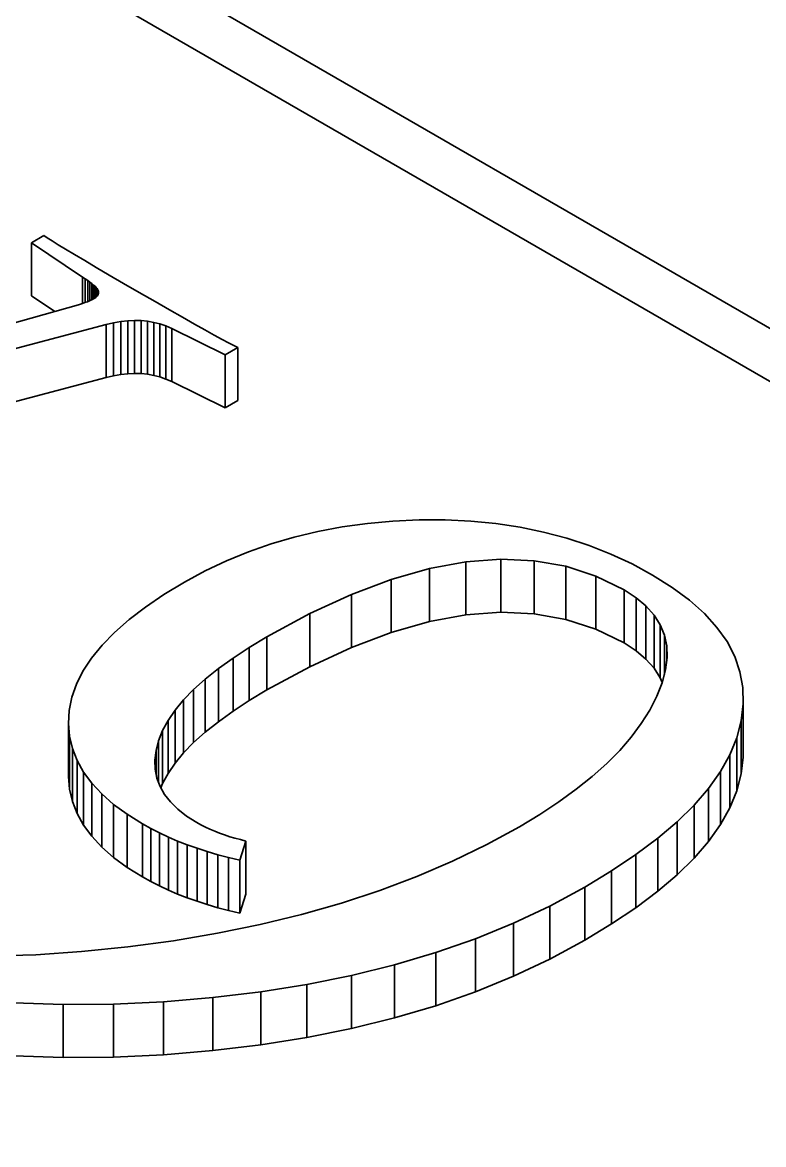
# Model space of a CAD drawing. Header units: millimetres. Extents: x -148 to 148, y -105 to 105.
# Drawn here: x 98.407 to 99.548, y 3.452 to 5.179 of the extents above; entities that cross this region are included whole.
import ezdxf

# ---------------------------------------------------------------- set-up
doc = ezdxf.new("R2010")
doc.units = ezdxf.units.MM
doc.layers.add('粗实线层', color=7, linetype='Continuous', lineweight=35)

msp = doc.modelspace()

# ---------------------------------------------------------------- linework, layer by layer
at = {"layer": '粗实线层', "color": 7, "lineweight": 35, "ltscale": 0.236784}
for p, q in [((97.3926, 5.9584), (105.595, 1.2227)), ((97.3926, 5.8767), (105.595, 1.1411))]:
    msp.add_line(p, q, dxfattribs=at)
at = {"layer": '粗实线层', "color": 7, "lineweight": 35, "ltscale": 0.000560411}
for p, q in [((98.4206, 4.8401), (98.44, 4.8513)), ((98.7385, 4.6789), (98.7191, 4.6677))]:
    msp.add_line(p, q, dxfattribs=at)
at = {"layer": '粗实线层', "color": 7, "lineweight": 35, "ltscale": 0.002041}
for p, q in [((98.4206, 4.7584), (98.4206, 4.8401)), ((98.5471, 4.6356), (98.5471, 4.7172)), ((98.5581, 4.6374), (98.5581, 4.7191)), ((98.5689, 4.6386), (98.5689, 4.7203)), ((98.5793, 4.639), (98.5793, 4.7207)), ((98.5895, 4.6388), (98.5895, 4.7204)), ((98.5995, 4.6378), (98.5995, 4.7194)), ((98.5358, 4.633), (98.5358, 4.7146)), ((98.6186, 4.6337), (98.6186, 4.7153)), ((98.6277, 4.6305), (98.6277, 4.7122)), ((98.6366, 4.6267), (98.6366, 4.7083)), ((98.7191, 4.586), (98.7191, 4.6677)), ((98.7385, 4.5972), (98.7385, 4.6789)), ((99.1433, 4.2715), (99.1433, 4.3531)), ((99.0333, 4.257), (99.0333, 4.3387)), ((99.0895, 4.2674), (99.0895, 4.3491)), ((99.2432, 4.2605), (99.2432, 4.3422)), ((98.9745, 4.2403), (98.9745, 4.3219)), ((99.2894, 4.2455), (99.2894, 4.3272)), ((99.3332, 4.2242), (99.3332, 4.3058)), ((98.9133, 4.2172), (98.9133, 4.2988)), ((99.3514, 4.2123), (99.3514, 4.2939)), ((98.8495, 4.1877), (98.8495, 4.2694)), ((99.3791, 4.1855), (99.3791, 4.2672)), ((98.7833, 4.1519), (98.7833, 4.2336)), ((98.756, 4.1355), (98.756, 4.2172)), ((98.7311, 4.1192), (98.7311, 4.2009)), ((98.7085, 4.103), (98.7085, 4.1847)), ((98.6883, 4.0869), (98.6883, 4.1686)), ((98.6704, 4.0709), (98.6704, 4.1525)), ((98.6549, 4.055), (98.6549, 4.1366)), ((98.6418, 4.0391), (98.6418, 4.1207)), ((98.4778, 4.0184), (98.4778, 4.1001)), ((98.631, 4.0233), (98.631, 4.105)), ((99.5133, 4.0227), (99.5133, 4.1044)), ((98.4795, 3.9989), (98.4795, 4.0805)), ((99.5065, 3.9965), (99.5065, 4.0782)), ((98.491, 3.9615), (98.491, 4.0432)), ((99.4958, 3.9704), (99.4958, 4.0521)), ((98.5136, 3.9266), (98.5136, 4.0082)), ((98.529, 3.91), (98.529, 3.9917)), ((98.5472, 3.8941), (98.5472, 3.9757)), ((99.4408, 3.893), (99.4408, 3.9746)), ((98.5917, 3.864), (98.5917, 3.9456)), ((98.6045, 3.8569), (98.6045, 3.9386)), ((98.6178, 3.8502), (98.6178, 3.9318)), ((98.6315, 3.8438), (98.6315, 3.9254)), ((98.6457, 3.8377), (98.6457, 3.9193)), ((98.6605, 3.8319), (98.6605, 3.9136)), ((98.6757, 3.8265), (98.6757, 3.9082)), ((98.751, 3.8377), (98.751, 3.9193)), ((98.6914, 3.8214), (98.6914, 3.9031)), ((98.7076, 3.8167), (98.7076, 3.8983)), ((98.7243, 3.8122), (98.7243, 3.8939)), ((99.3513, 3.8167), (99.3513, 3.8984)), ((99.3138, 3.7916), (99.3138, 3.8732)), ((99.2725, 3.7665), (99.2725, 3.8482)), ((99.2189, 3.7376), (99.2189, 3.8192)), ((99.1628, 3.7111), (99.1628, 3.7928)), ((99.1042, 3.6872), (99.1042, 3.7689)), ((99.0431, 3.6658), (99.0431, 3.7475)), ((98.9795, 3.6469), (98.9795, 3.7286)), ((98.8448, 3.6167), (98.8448, 3.6984)), ((98.9134, 3.6306), (98.9134, 3.7122)), ((98.4698, 3.5861), (98.4698, 3.6678)), ((98.5468, 3.5867), (98.5468, 3.6684)), ((98.624, 3.5903), (98.624, 3.6719)), ((98.7001, 3.5966), (98.7001, 3.6782))]:
    msp.add_line(p, q, dxfattribs=at)
at = {"layer": '粗实线层', "color": 7, "lineweight": 35, "ltscale": 0.00237}
msp.add_line((98.4994, 4.7875), (98.4206, 4.8401), dxfattribs=at)
at = {"layer": '粗实线层', "color": 7, "lineweight": 35, "ltscale": 0.000157017}
msp.add_line((98.44, 4.8513), (98.4451, 4.8477), dxfattribs=at)
at = {"layer": '粗实线层', "color": 7, "lineweight": 35, "ltscale": 0.000216711}
msp.add_line((98.4451, 4.8477), (98.4524, 4.8431), dxfattribs=at)
at = {"layer": '粗实线层', "color": 7, "lineweight": 35, "ltscale": 0.000276702}
msp.add_line((98.4524, 4.8431), (98.4618, 4.8372), dxfattribs=at)
at = {"layer": '粗实线层', "color": 7, "lineweight": 35, "ltscale": 0.000337256}
msp.add_line((98.4618, 4.8372), (98.4734, 4.8302), dxfattribs=at)
at = {"layer": '粗实线层', "color": 7, "lineweight": 35, "ltscale": 0.000397305}
msp.add_line((98.4734, 4.8302), (98.487, 4.822), dxfattribs=at)
at = {"layer": '粗实线层', "color": 7, "lineweight": 35, "ltscale": 0.000457695}
msp.add_line((98.487, 4.822), (98.5027, 4.8127), dxfattribs=at)
at = {"layer": '粗实线层', "color": 7, "lineweight": 35, "ltscale": 0.000517766}
msp.add_line((98.5027, 4.8127), (98.5206, 4.8022), dxfattribs=at)
at = {"layer": '粗实线层', "color": 7, "lineweight": 35, "ltscale": 0.000578035}
msp.add_line((98.5206, 4.8022), (98.5405, 4.7905), dxfattribs=at)
at = {"layer": '粗实线层', "color": 7, "lineweight": 35, "ltscale": 0.00102}
msp.add_line((98.4994, 4.7467), (98.4994, 4.7875), dxfattribs=at)
at = {"layer": '粗实线层', "color": 7, "lineweight": 35, "ltscale": 0.000124531}
msp.add_line((98.5036, 4.7848), (98.4994, 4.7875), dxfattribs=at)
at = {"layer": '粗实线层', "color": 7, "lineweight": 35, "ltscale": 0.000914383}
msp.add_line((98.5036, 4.7482), (98.5036, 4.7848), dxfattribs=at)
at = {"layer": '粗实线层', "color": 7, "lineweight": 35, "ltscale": 0.000114697}
msp.add_line((98.5074, 4.7822), (98.5036, 4.7848), dxfattribs=at)
at = {"layer": '粗实线层', "color": 7, "lineweight": 35, "ltscale": 0.000638445}
msp.add_line((98.5405, 4.7905), (98.5626, 4.7777), dxfattribs=at)
at = {"layer": '粗实线层', "color": 7, "lineweight": 35, "ltscale": 0.000813293}
msp.add_line((98.5074, 4.7497), (98.5074, 4.7822), dxfattribs=at)
at = {"layer": '粗实线层', "color": 7, "lineweight": 35, "ltscale": 0.000104922}
msp.add_line((98.5108, 4.7797), (98.5074, 4.7822), dxfattribs=at)
at = {"layer": '粗实线层', "color": 7, "lineweight": 35, "ltscale": 0.0007164}
msp.add_line((98.5108, 4.7511), (98.5108, 4.7797), dxfattribs=at)
at = {"layer": '粗实线层', "color": 7, "lineweight": 35, "ltscale": 9.4686e-05}
msp.add_line((98.5138, 4.7774), (98.5108, 4.7797), dxfattribs=at)
at = {"layer": '粗实线层', "color": 7, "lineweight": 35, "ltscale": 0.000623322}
msp.add_line((98.5138, 4.7525), (98.5138, 4.7774), dxfattribs=at)
at = {"layer": '粗实线层', "color": 7, "lineweight": 35, "ltscale": 8.53274e-05}
msp.add_line((98.5164, 4.7752), (98.5138, 4.7774), dxfattribs=at)
at = {"layer": '粗实线层', "color": 7, "lineweight": 35, "ltscale": 0.000534439}
msp.add_line((98.5164, 4.7539), (98.5164, 4.7752), dxfattribs=at)
at = {"layer": '粗实线层', "color": 7, "lineweight": 35, "ltscale": 7.53391e-05}
msp.add_line((98.5186, 4.7732), (98.5164, 4.7752), dxfattribs=at)
at = {"layer": '粗实线层', "color": 7, "lineweight": 35, "ltscale": 0.000447464}
msp.add_line((98.5186, 4.7553), (98.5186, 4.7732), dxfattribs=at)
at = {"layer": '粗实线层', "color": 7, "lineweight": 35, "ltscale": 6.60912e-05}
msp.add_line((98.5205, 4.7713), (98.5186, 4.7732), dxfattribs=at)
at = {"layer": '粗实线层', "color": 7, "lineweight": 35, "ltscale": 0.000363541}
msp.add_line((98.5205, 4.7568), (98.5205, 4.7713), dxfattribs=at)
at = {"layer": '粗实线层', "color": 7, "lineweight": 35, "ltscale": 5.71454e-05}
msp.add_line((98.522, 4.7696), (98.5205, 4.7713), dxfattribs=at)
at = {"layer": '粗实线层', "color": 7, "lineweight": 35, "ltscale": 0.000282669}
msp.add_line((98.522, 4.7583), (98.522, 4.7696), dxfattribs=at)
at = {"layer": '粗实线层', "color": 7, "lineweight": 35, "ltscale": 4.81393e-05}
msp.add_line((98.523, 4.768), (98.522, 4.7696), dxfattribs=at)
at = {"layer": '粗实线层', "color": 7, "lineweight": 35, "ltscale": 0.000205994}
msp.add_line((98.523, 4.7597), (98.523, 4.768), dxfattribs=at)
at = {"layer": '粗实线层', "color": 7, "lineweight": 35, "ltscale": 4.06315e-05}
msp.add_line((98.5237, 4.7665), (98.523, 4.768), dxfattribs=at)
at = {"layer": '粗实线层', "color": 7, "lineweight": 35, "ltscale": 0.000698338}
msp.add_line((98.5626, 4.7777), (98.5868, 4.7637), dxfattribs=at)
at = {"layer": '粗实线层', "color": 7, "lineweight": 35, "ltscale": 0.001082}
msp.add_line((98.4566, 4.7344), (98.4206, 4.7584), dxfattribs=at)
at = {"layer": '粗实线层', "color": 7, "lineweight": 35, "ltscale": 5.97168e-05}
msp.add_line((98.507, 4.7495), (98.5092, 4.7504), dxfattribs=at)
at = {"layer": '粗实线层', "color": 7, "lineweight": 35, "ltscale": 5.60501e-05}
msp.add_line((98.5092, 4.7504), (98.5113, 4.7513), dxfattribs=at)
at = {"layer": '粗实线层', "color": 7, "lineweight": 35, "ltscale": 5.17141e-05}
msp.add_line((98.5113, 4.7513), (98.5132, 4.7522), dxfattribs=at)
at = {"layer": '粗实线层', "color": 7, "lineweight": 35, "ltscale": 4.79394e-05}
msp.add_line((98.5132, 4.7522), (98.5149, 4.753), dxfattribs=at)
at = {"layer": '粗实线层', "color": 7, "lineweight": 35, "ltscale": 4.38707e-05}
msp.add_line((98.5149, 4.753), (98.5164, 4.7539), dxfattribs=at)
at = {"layer": '粗实线层', "color": 7, "lineweight": 35, "ltscale": 5.36586e-05}
msp.add_line((98.5164, 4.7539), (98.5182, 4.755), dxfattribs=at)
at = {"layer": '粗实线层', "color": 7, "lineweight": 35, "ltscale": 4.91371e-05}
msp.add_line((98.5182, 4.755), (98.5198, 4.7562), dxfattribs=at)
at = {"layer": '粗实线层', "color": 7, "lineweight": 35, "ltscale": 4.45732e-05}
msp.add_line((98.5198, 4.7562), (98.5212, 4.7574), dxfattribs=at)
at = {"layer": '粗实线层', "color": 7, "lineweight": 35, "ltscale": 4.10572e-05}
msp.add_line((98.5212, 4.7574), (98.5223, 4.7586), dxfattribs=at)
at = {"layer": '粗实线层', "color": 7, "lineweight": 35, "ltscale": 3.7879e-05}
msp.add_line((98.5223, 4.7586), (98.5231, 4.7598), dxfattribs=at)
at = {"layer": '粗实线层', "color": 7, "lineweight": 35, "ltscale": 3.49831e-05}
msp.add_line((98.5231, 4.7598), (98.5237, 4.7611), dxfattribs=at)
at = {"layer": '粗实线层', "color": 7, "lineweight": 35, "ltscale": 3.59007e-05}
msp.add_line((98.5241, 4.7651), (98.5237, 4.7665), dxfattribs=at)
at = {"layer": '粗实线层', "color": 7, "lineweight": 35, "ltscale": 3.40599e-05}
msp.add_line((98.5237, 4.7611), (98.5241, 4.7624), dxfattribs=at)
at = {"layer": '粗实线层', "color": 7, "lineweight": 35, "ltscale": 3.40877e-05}
msp.add_line((98.5242, 4.7637), (98.5241, 4.7651), dxfattribs=at)
at = {"layer": '粗实线层', "color": 7, "lineweight": 35, "ltscale": 3.33279e-05}
msp.add_line((98.5241, 4.7624), (98.5242, 4.7637), dxfattribs=at)
at = {"layer": '粗实线层', "color": 7, "lineweight": 35, "ltscale": 0.000699329}
msp.add_line((98.5868, 4.7637), (98.611, 4.7497), dxfattribs=at)
at = {"layer": '粗实线层', "color": 7, "lineweight": 35, "ltscale": 0.009834}
msp.add_line((98.1147, 4.6383), (98.4934, 4.7448), dxfattribs=at)
at = {"layer": '粗实线层', "color": 7, "lineweight": 35, "ltscale": 8.04684e-05}
msp.add_line((98.4934, 4.7448), (98.4964, 4.7457), dxfattribs=at)
at = {"layer": '粗实线层', "color": 7, "lineweight": 35, "ltscale": 7.62405e-05}
msp.add_line((98.4964, 4.7457), (98.4993, 4.7467), dxfattribs=at)
at = {"layer": '粗实线层', "color": 7, "lineweight": 35, "ltscale": 7.22631e-05}
msp.add_line((98.4993, 4.7467), (98.5021, 4.7476), dxfattribs=at)
at = {"layer": '粗实线层', "color": 7, "lineweight": 35, "ltscale": 6.83118e-05}
msp.add_line((98.5021, 4.7476), (98.5046, 4.7486), dxfattribs=at)
at = {"layer": '粗实线层', "color": 7, "lineweight": 35, "ltscale": 6.41153e-05}
msp.add_line((98.5046, 4.7486), (98.507, 4.7495), dxfattribs=at)
at = {"layer": '粗实线层', "color": 7, "lineweight": 35, "ltscale": 0.000640605}
msp.add_line((98.611, 4.7497), (98.6333, 4.737), dxfattribs=at)
at = {"layer": '粗实线层', "color": 7, "lineweight": 35, "ltscale": 0.000581413}
msp.add_line((98.6333, 4.737), (98.6535, 4.7255), dxfattribs=at)
at = {"layer": '粗实线层', "color": 7, "lineweight": 35, "ltscale": 0.000288812}
msp.add_line((98.5471, 4.7172), (98.5358, 4.7146), dxfattribs=at)
at = {"layer": '粗实线层', "color": 7, "lineweight": 35, "ltscale": 0.000279389}
msp.add_line((98.5581, 4.7191), (98.5471, 4.7172), dxfattribs=at)
at = {"layer": '粗实线层', "color": 7, "lineweight": 35, "ltscale": 0.000270115}
for p, q in [((98.5689, 4.7203), (98.5581, 4.7191)), ((98.5689, 4.6386), (98.5581, 4.6374))]:
    msp.add_line(p, q, dxfattribs=at)
at = {"layer": '粗实线层', "color": 7, "lineweight": 35, "ltscale": 0.000261922}
for p, q in [((98.5793, 4.7207), (98.5689, 4.7203)), ((98.5793, 4.639), (98.5689, 4.6386))]:
    msp.add_line(p, q, dxfattribs=at)
at = {"layer": '粗实线层', "color": 7, "lineweight": 35, "ltscale": 0.000255296}
for p, q in [((98.5895, 4.7204), (98.5793, 4.7207)), ((98.5895, 4.6388), (98.5793, 4.639))]:
    msp.add_line(p, q, dxfattribs=at)
at = {"layer": '粗实线层', "color": 7, "lineweight": 35, "ltscale": 0.000249951}
for p, q in [((98.5995, 4.7194), (98.5895, 4.7204)), ((98.5995, 4.6378), (98.5895, 4.6388))]:
    msp.add_line(p, q, dxfattribs=at)
at = {"layer": '粗实线层', "color": 7, "lineweight": 35, "ltscale": 0.000245155}
msp.add_line((98.6091, 4.7177), (98.5995, 4.7194), dxfattribs=at)
at = {"layer": '粗实线层', "color": 7, "lineweight": 35, "ltscale": 0.002042}
for p, q in [((98.6091, 4.6361), (98.6091, 4.7177)), ((99.1945, 4.2692), (99.1945, 4.3508)), ((99.3667, 4.1994), (99.3667, 4.2811)), ((99.3886, 4.1706), (99.3886, 4.2523)), ((99.5164, 4.0486), (99.5164, 4.1303)), ((98.6225, 4.0077), (98.6225, 4.0893)), ((98.4839, 3.9799), (98.4839, 4.0615)), ((98.5009, 3.9437), (98.5009, 4.0254)), ((99.4813, 3.9445), (99.4813, 4.0261)), ((99.463, 3.9187), (99.463, 4.0003)), ((98.5681, 3.8787), (98.5681, 3.9604)), ((99.4148, 3.8674), (99.4148, 3.9491)), ((99.385, 3.842), (99.385, 3.9237)), ((98.7415, 3.8081), (98.7415, 3.8898)), ((98.7737, 3.6054), (98.7737, 3.687))]:
    msp.add_line(p, q, dxfattribs=at)
at = {"layer": '粗实线层', "color": 7, "lineweight": 35, "ltscale": 0.000243056}
msp.add_line((98.6186, 4.7153), (98.6091, 4.7177), dxfattribs=at)
at = {"layer": '粗实线层', "color": 7, "lineweight": 35, "ltscale": 0.000522744}
msp.add_line((98.6535, 4.7255), (98.6717, 4.7151), dxfattribs=at)
at = {"layer": '粗实线层', "color": 7, "lineweight": 35, "ltscale": 0.025989}
for p, q in [((98.5358, 4.7146), (97.531, 4.4484)), ((98.5358, 4.633), (97.531, 4.3667))]:
    msp.add_line(p, q, dxfattribs=at)
at = {"layer": '粗实线层', "color": 7, "lineweight": 35, "ltscale": 0.000241512}
for p, q in [((98.6277, 4.7122), (98.6186, 4.7153)), ((98.6277, 4.6305), (98.6186, 4.6337))]:
    msp.add_line(p, q, dxfattribs=at)
at = {"layer": '粗实线层', "color": 7, "lineweight": 35, "ltscale": 0.000241584}
for p, q in [((98.6366, 4.7083), (98.6277, 4.7122)), ((98.6366, 4.6267), (98.6277, 4.6305))]:
    msp.add_line(p, q, dxfattribs=at)
at = {"layer": '粗实线层', "color": 7, "lineweight": 35, "ltscale": 0.0023}
for p, q in [((98.7191, 4.6677), (98.6366, 4.7083)), ((98.7191, 4.586), (98.6366, 4.6267))]:
    msp.add_line(p, q, dxfattribs=at)
at = {"layer": '粗实线层', "color": 7, "lineweight": 35, "ltscale": 0.000464225}
msp.add_line((98.6717, 4.7151), (98.6879, 4.706), dxfattribs=at)
at = {"layer": '粗实线层', "color": 7, "lineweight": 35, "ltscale": 0.000404863}
msp.add_line((98.6879, 4.706), (98.702, 4.6982), dxfattribs=at)
at = {"layer": '粗实线层', "color": 7, "lineweight": 35, "ltscale": 0.000346217}
msp.add_line((98.702, 4.6982), (98.7142, 4.6915), dxfattribs=at)
at = {"layer": '粗实线层', "color": 7, "lineweight": 35, "ltscale": 0.000287404}
msp.add_line((98.7142, 4.6915), (98.7243, 4.6861), dxfattribs=at)
at = {"layer": '粗实线层', "color": 7, "lineweight": 35, "ltscale": 0.000228627}
msp.add_line((98.7243, 4.6861), (98.7324, 4.6819), dxfattribs=at)
at = {"layer": '粗实线层', "color": 7, "lineweight": 35, "ltscale": 0.000169922}
msp.add_line((98.7324, 4.6819), (98.7385, 4.6789), dxfattribs=at)
at = {"layer": '粗实线层', "color": 7, "lineweight": 35, "ltscale": 0.000288897}
msp.add_line((98.5471, 4.6356), (98.5358, 4.633), dxfattribs=at)
at = {"layer": '粗实线层', "color": 7, "lineweight": 35, "ltscale": 0.000279325}
msp.add_line((98.5581, 4.6374), (98.5471, 4.6356), dxfattribs=at)
at = {"layer": '粗实线层', "color": 7, "lineweight": 35, "ltscale": 0.000245221}
msp.add_line((98.6091, 4.6361), (98.5995, 4.6378), dxfattribs=at)
at = {"layer": '粗实线层', "color": 7, "lineweight": 35, "ltscale": 0.000242961}
msp.add_line((98.6186, 4.6337), (98.6091, 4.6361), dxfattribs=at)
at = {"layer": '粗实线层', "color": 7, "lineweight": 35, "ltscale": 0.00056022}
msp.add_line((98.7385, 4.5972), (98.7191, 4.586), dxfattribs=at)
at = {"layer": '粗实线层', "color": 7, "lineweight": 35, "ltscale": 0.000969997}
msp.add_line((98.8993, 4.403), (98.9378, 4.4083), dxfattribs=at)
at = {"layer": '粗实线层', "color": 7, "lineweight": 35, "ltscale": 0.000988577}
msp.add_line((98.9378, 4.4083), (98.9771, 4.4118), dxfattribs=at)
at = {"layer": '粗实线层', "color": 7, "lineweight": 35, "ltscale": 0.001009}
msp.add_line((98.9771, 4.4118), (99.0174, 4.4137), dxfattribs=at)
at = {"layer": '粗实线层', "color": 7, "lineweight": 35, "ltscale": 0.001007}
msp.add_line((99.0174, 4.4137), (99.0577, 4.4137), dxfattribs=at)
at = {"layer": '粗实线层', "color": 7, "lineweight": 35, "ltscale": 0.000984131}
msp.add_line((99.0577, 4.4137), (99.097, 4.4118), dxfattribs=at)
at = {"layer": '粗实线层', "color": 7, "lineweight": 35, "ltscale": 0.000963595}
msp.add_line((99.097, 4.4118), (99.1354, 4.4081), dxfattribs=at)
at = {"layer": '粗实线层', "color": 7, "lineweight": 35, "ltscale": 0.000945199}
msp.add_line((99.1354, 4.4081), (99.1728, 4.4024), dxfattribs=at)
at = {"layer": '粗实线层', "color": 7, "lineweight": 35, "ltscale": 0.00094034}
msp.add_line((98.8252, 4.3872), (98.8618, 4.396), dxfattribs=at)
at = {"layer": '粗实线层', "color": 7, "lineweight": 35, "ltscale": 0.000954236}
msp.add_line((98.8618, 4.396), (98.8993, 4.403), dxfattribs=at)
at = {"layer": '粗实线层', "color": 7, "lineweight": 35, "ltscale": 0.000929864}
msp.add_line((99.1728, 4.4024), (99.2092, 4.3949), dxfattribs=at)
at = {"layer": '粗实线层', "color": 7, "lineweight": 35, "ltscale": 0.000916977}
msp.add_line((99.2092, 4.3949), (99.2447, 4.3855), dxfattribs=at)
at = {"layer": '粗实线层', "color": 7, "lineweight": 35, "ltscale": 0.000919918}
msp.add_line((98.7548, 4.3646), (98.7896, 4.3768), dxfattribs=at)
at = {"layer": '粗实线层', "color": 7, "lineweight": 35, "ltscale": 0.000928894}
msp.add_line((98.7896, 4.3768), (98.8252, 4.3872), dxfattribs=at)
at = {"layer": '粗实线层', "color": 7, "lineweight": 35, "ltscale": 0.000907398}
msp.add_line((99.2447, 4.3855), (99.2791, 4.3742), dxfattribs=at)
at = {"layer": '粗实线层', "color": 7, "lineweight": 35, "ltscale": 0.000900633}
msp.add_line((99.2791, 4.3742), (99.3127, 4.3609), dxfattribs=at)
at = {"layer": '粗实线层', "color": 7, "lineweight": 35, "ltscale": 0.00091334}
msp.add_line((98.721, 4.3508), (98.7548, 4.3646), dxfattribs=at)
at = {"layer": '粗实线层', "color": 7, "lineweight": 35, "ltscale": 0.001347}
for p, q in [((99.1433, 4.3531), (99.0895, 4.3491)), ((99.1433, 4.2715), (99.0895, 4.2674))]:
    msp.add_line(p, q, dxfattribs=at)
at = {"layer": '粗实线层', "color": 7, "lineweight": 35, "ltscale": 0.001282}
for p, q in [((99.1945, 4.3508), (99.1433, 4.3531)), ((99.1945, 4.2692), (99.1433, 4.2715))]:
    msp.add_line(p, q, dxfattribs=at)
at = {"layer": '粗实线层', "color": 7, "lineweight": 35, "ltscale": 0.000897391}
msp.add_line((99.3127, 4.3609), (99.3452, 4.3458), dxfattribs=at)
at = {"layer": '粗实线层', "color": 7, "lineweight": 35, "ltscale": 0.000909992}
msp.add_line((98.6881, 4.3352), (98.721, 4.3508), dxfattribs=at)
at = {"layer": '粗实线层', "color": 7, "lineweight": 35, "ltscale": 0.001527}
for p, q in [((99.0333, 4.3387), (98.9745, 4.3219)), ((99.0333, 4.257), (98.9745, 4.2403))]:
    msp.add_line(p, q, dxfattribs=at)
at = {"layer": '粗实线层', "color": 7, "lineweight": 35, "ltscale": 0.00143}
for p, q in [((99.0895, 4.3491), (99.0333, 4.3387)), ((99.0895, 4.2674), (99.0333, 4.257))]:
    msp.add_line(p, q, dxfattribs=at)
at = {"layer": '粗实线层', "color": 7, "lineweight": 35, "ltscale": 0.001237}
for p, q in [((99.2432, 4.3422), (99.1945, 4.3508)), ((99.2432, 4.2605), (99.1945, 4.2692))]:
    msp.add_line(p, q, dxfattribs=at)
at = {"layer": '粗实线层', "color": 7, "lineweight": 35, "ltscale": 0.001215}
for p, q in [((99.2894, 4.3272), (99.2432, 4.3422)), ((99.2894, 4.2455), (99.2432, 4.2605))]:
    msp.add_line(p, q, dxfattribs=at)
at = {"layer": '粗实线层', "color": 7, "lineweight": 35, "ltscale": 0.000896394}
msp.add_line((99.3452, 4.3458), (99.3768, 4.3288), dxfattribs=at)
at = {"layer": '粗实线层', "color": 7, "lineweight": 35, "ltscale": 0.000908075}
msp.add_line((98.6562, 4.3179), (98.6881, 4.3352), dxfattribs=at)
at = {"layer": '粗实线层', "color": 7, "lineweight": 35, "ltscale": 0.001637}
for p, q in [((98.9745, 4.3219), (98.9133, 4.2988)), ((98.9745, 4.2403), (98.9133, 4.2172)), ((98.773, 3.7908), (98.8366, 3.8063))]:
    msp.add_line(p, q, dxfattribs=at)
at = {"layer": '粗实线层', "color": 7, "lineweight": 35, "ltscale": 0.001217}
for p, q in [((99.3332, 4.3058), (99.2894, 4.3272)), ((99.3332, 4.2242), (99.2894, 4.2455))]:
    msp.add_line(p, q, dxfattribs=at)
at = {"layer": '粗实线层', "color": 7, "lineweight": 35, "ltscale": 0.000895975}
msp.add_line((99.3768, 4.3288), (99.4072, 4.3098), dxfattribs=at)
at = {"layer": '粗实线层', "color": 7, "lineweight": 35, "ltscale": 0.00092043}
msp.add_line((98.6247, 4.2987), (98.6562, 4.3179), dxfattribs=at)
at = {"layer": '粗实线层', "color": 7, "lineweight": 35, "ltscale": 0.000544481}
for p, q in [((99.3514, 4.2939), (99.3332, 4.3058)), ((99.3514, 4.2123), (99.3332, 4.2242))]:
    msp.add_line(p, q, dxfattribs=at)
at = {"layer": '粗实线层', "color": 7, "lineweight": 35, "ltscale": 0.00082933}
msp.add_line((99.4072, 4.3098), (99.4338, 4.2901), dxfattribs=at)
at = {"layer": '粗实线层', "color": 7, "lineweight": 35, "ltscale": 0.000858598}
msp.add_line((98.5963, 4.2795), (98.6247, 4.2987), dxfattribs=at)
at = {"layer": '粗实线层', "color": 7, "lineweight": 35, "ltscale": 0.001756}
for p, q in [((98.9133, 4.2988), (98.8495, 4.2694)), ((98.9133, 4.2172), (98.8495, 4.1877))]:
    msp.add_line(p, q, dxfattribs=at)
at = {"layer": '粗实线层', "color": 7, "lineweight": 35, "ltscale": 0.000500344}
msp.add_line((99.3667, 4.2811), (99.3514, 4.2939), dxfattribs=at)
at = {"layer": '粗实线层', "color": 7, "lineweight": 35, "ltscale": 0.000769939}
msp.add_line((99.4338, 4.2901), (99.4568, 4.2695), dxfattribs=at)
at = {"layer": '粗实线层', "color": 7, "lineweight": 35, "ltscale": 0.000798378}
msp.add_line((98.571, 4.2601), (98.5963, 4.2795), dxfattribs=at)
at = {"layer": '粗实线层', "color": 7, "lineweight": 35, "ltscale": 0.001883}
for p, q in [((98.8495, 4.2694), (98.7833, 4.2336)), ((98.8495, 4.1877), (98.7833, 4.1519))]:
    msp.add_line(p, q, dxfattribs=at)
at = {"layer": '粗实线层', "color": 7, "lineweight": 35, "ltscale": 0.00046499}
msp.add_line((99.3791, 4.2672), (99.3667, 4.2811), dxfattribs=at)
at = {"layer": '粗实线层', "color": 7, "lineweight": 35, "ltscale": 0.000440032}
msp.add_line((99.3886, 4.2523), (99.3791, 4.2672), dxfattribs=at)
at = {"layer": '粗实线层', "color": 7, "lineweight": 35, "ltscale": 0.000717084}
msp.add_line((99.4568, 4.2695), (99.476, 4.2482), dxfattribs=at)
at = {"layer": '粗实线层', "color": 7, "lineweight": 35, "ltscale": 0.000741254}
msp.add_line((98.5486, 4.2405), (98.571, 4.2601), dxfattribs=at)
at = {"layer": '粗实线层', "color": 7, "lineweight": 35, "ltscale": 0.000428577}
msp.add_line((99.395, 4.2364), (99.3886, 4.2523), dxfattribs=at)
at = {"layer": '粗实线层', "color": 7, "lineweight": 35, "ltscale": 0.00068869}
msp.add_line((98.5294, 4.2208), (98.5486, 4.2405), dxfattribs=at)
at = {"layer": '粗实线层', "color": 7, "lineweight": 35, "ltscale": 0.000795133}
for p, q in [((98.7833, 4.2336), (98.756, 4.2172)), ((98.7833, 4.1519), (98.756, 4.1355))]:
    msp.add_line(p, q, dxfattribs=at)
at = {"layer": '粗实线层', "color": 7, "lineweight": 35, "ltscale": 0.001514}
msp.add_line((99.395, 4.1759), (99.395, 4.2364), dxfattribs=at)
at = {"layer": '粗实线层', "color": 7, "lineweight": 35, "ltscale": 0.000431245}
msp.add_line((99.3986, 4.2196), (99.395, 4.2364), dxfattribs=at)
at = {"layer": '粗实线层', "color": 7, "lineweight": 35, "ltscale": 0.000674372}
msp.add_line((99.476, 4.2482), (99.4915, 4.2262), dxfattribs=at)
at = {"layer": '粗实线层', "color": 7, "lineweight": 35, "ltscale": 0.000640352}
msp.add_line((98.5132, 4.201), (98.5294, 4.2208), dxfattribs=at)
at = {"layer": '粗实线层', "color": 7, "lineweight": 35, "ltscale": 0.000744337}
for p, q in [((98.756, 4.2172), (98.7311, 4.2009)), ((98.756, 4.1355), (98.7311, 4.1192))]:
    msp.add_line(p, q, dxfattribs=at)
at = {"layer": '粗实线层', "color": 7, "lineweight": 35, "ltscale": 0.000571442}
msp.add_line((99.3986, 4.1967), (99.3986, 4.2196), dxfattribs=at)
at = {"layer": '粗实线层', "color": 7, "lineweight": 35, "ltscale": 0.00044658}
msp.add_line((99.3992, 4.2017), (99.3986, 4.2196), dxfattribs=at)
at = {"layer": '粗实线层', "color": 7, "lineweight": 35, "ltscale": 0.00064236}
msp.add_line((99.4915, 4.2262), (99.5033, 4.2033), dxfattribs=at)
at = {"layer": '粗实线层', "color": 7, "lineweight": 35, "ltscale": 0.000597889}
msp.add_line((98.5, 4.181), (98.5132, 4.201), dxfattribs=at)
at = {"layer": '粗实线层', "color": 7, "lineweight": 35, "ltscale": 0.000694577}
for p, q in [((98.7311, 4.2009), (98.7085, 4.1847)), ((98.7311, 4.1192), (98.7085, 4.103))]:
    msp.add_line(p, q, dxfattribs=at)
at = {"layer": '粗实线层', "color": 7, "lineweight": 35, "ltscale": 0.00050059}
msp.add_line((99.3667, 4.1994), (99.3514, 4.2123), dxfattribs=at)
at = {"layer": '粗实线层', "color": 7, "lineweight": 35, "ltscale": 0.000464705}
msp.add_line((99.3791, 4.1855), (99.3667, 4.1994), dxfattribs=at)
at = {"layer": '粗实线层', "color": 7, "lineweight": 35, "ltscale": 0.000475049}
msp.add_line((99.3969, 4.1829), (99.3992, 4.2017), dxfattribs=at)
at = {"layer": '粗实线层', "color": 7, "lineweight": 35, "ltscale": 0.000623683}
msp.add_line((99.5033, 4.2033), (99.5114, 4.1797), dxfattribs=at)
at = {"layer": '粗实线层', "color": 7, "lineweight": 35, "ltscale": 0.000562463}
msp.add_line((98.4899, 4.1609), (98.5, 4.181), dxfattribs=at)
at = {"layer": '粗实线层', "color": 7, "lineweight": 35, "ltscale": 0.000646038}
for p, q in [((98.7085, 4.1847), (98.6883, 4.1686)), ((98.7085, 4.103), (98.6883, 4.0869))]:
    msp.add_line(p, q, dxfattribs=at)
at = {"layer": '粗实线层', "color": 7, "lineweight": 35, "ltscale": 0.000440354}
msp.add_line((99.3886, 4.1706), (99.3791, 4.1855), dxfattribs=at)
at = {"layer": '粗实线层', "color": 7, "lineweight": 35, "ltscale": 0.000513814}
msp.add_line((99.3916, 4.163), (99.3969, 4.1829), dxfattribs=at)
at = {"layer": '粗实线层', "color": 7, "lineweight": 35, "ltscale": 0.000599981}
for p, q in [((98.6883, 4.1686), (98.6704, 4.1525)), ((98.6883, 4.0869), (98.6704, 4.0709))]:
    msp.add_line(p, q, dxfattribs=at)
at = {"layer": '粗实线层', "color": 7, "lineweight": 35, "ltscale": 0.000560046}
msp.add_line((99.3834, 4.1421), (99.3916, 4.163), dxfattribs=at)
at = {"layer": '粗实线层', "color": 7, "lineweight": 35, "ltscale": 0.000204443}
msp.add_line((99.3917, 4.1631), (99.3886, 4.1706), dxfattribs=at)
at = {"layer": '粗实线层', "color": 7, "lineweight": 35, "ltscale": 0.000618524}
msp.add_line((99.5114, 4.1797), (99.5158, 4.1554), dxfattribs=at)
at = {"layer": '粗实线层', "color": 7, "lineweight": 35, "ltscale": 0.000536372}
msp.add_line((98.4829, 4.1406), (98.4899, 4.1609), dxfattribs=at)
at = {"layer": '粗实线层', "color": 7, "lineweight": 35, "ltscale": 0.000556255}
for p, q in [((98.6704, 4.1525), (98.6549, 4.1366)), ((98.6704, 4.0709), (98.6549, 4.055))]:
    msp.add_line(p, q, dxfattribs=at)
at = {"layer": '粗实线层', "color": 7, "lineweight": 35, "ltscale": 0.000628113}
msp.add_line((99.5158, 4.1554), (99.5164, 4.1303), dxfattribs=at)
at = {"layer": '粗实线层', "color": 7, "lineweight": 35, "ltscale": 0.000519725}
msp.add_line((98.4789, 4.1202), (98.4829, 4.1406), dxfattribs=at)
at = {"layer": '粗实线层', "color": 7, "lineweight": 35, "ltscale": 0.000514993}
for p, q in [((98.6549, 4.1366), (98.6418, 4.1207)), ((98.6549, 4.055), (98.6418, 4.0391))]:
    msp.add_line(p, q, dxfattribs=at)
at = {"layer": '粗实线层', "color": 7, "lineweight": 35, "ltscale": 0.000595577}
msp.add_line((99.3726, 4.1209), (99.3834, 4.1421), dxfattribs=at)
at = {"layer": '粗实线层', "color": 7, "lineweight": 35, "ltscale": 0.000652303}
msp.add_line((99.5164, 4.1303), (99.5133, 4.1044), dxfattribs=at)
at = {"layer": '粗实线层', "color": 7, "lineweight": 35, "ltscale": 0.00050503}
msp.add_line((98.4778, 4.1001), (98.4789, 4.1202), dxfattribs=at)
at = {"layer": '粗实线层', "color": 7, "lineweight": 35, "ltscale": 0.000477729}
for p, q in [((98.6418, 4.1207), (98.631, 4.105)), ((98.6418, 4.0391), (98.631, 4.0233))]:
    msp.add_line(p, q, dxfattribs=at)
at = {"layer": '粗实线层', "color": 7, "lineweight": 35, "ltscale": 0.000618141}
msp.add_line((99.3595, 4.1), (99.3726, 4.1209), dxfattribs=at)
at = {"layer": '粗实线层', "color": 7, "lineweight": 35, "ltscale": 0.000491157}
msp.add_line((98.4795, 4.0805), (98.4778, 4.1001), dxfattribs=at)
at = {"layer": '粗实线层', "color": 7, "lineweight": 35, "ltscale": 0.000445317}
msp.add_line((98.631, 4.105), (98.6225, 4.0893), dxfattribs=at)
at = {"layer": '粗实线层', "color": 7, "lineweight": 35, "ltscale": 0.000645605}
msp.add_line((99.3441, 4.0792), (99.3595, 4.1), dxfattribs=at)
at = {"layer": '粗实线层', "color": 7, "lineweight": 35, "ltscale": 0.000676912}
msp.add_line((99.5133, 4.1044), (99.5065, 4.0782), dxfattribs=at)
at = {"layer": '粗实线层', "color": 7, "lineweight": 35, "ltscale": 0.000486443}
msp.add_line((98.4839, 4.0615), (98.4795, 4.0805), dxfattribs=at)
at = {"layer": '粗实线层', "color": 7, "lineweight": 35, "ltscale": 0.000418659}
msp.add_line((98.6225, 4.0893), (98.6164, 4.0737), dxfattribs=at)
at = {"layer": '粗实线层', "color": 7, "lineweight": 35, "ltscale": 0.000676384}
msp.add_line((99.3264, 4.0588), (99.3441, 4.0792), dxfattribs=at)
at = {"layer": '粗实线层', "color": 7, "lineweight": 35, "ltscale": 0.000704499}
for p, q in [((99.5065, 4.0782), (99.4958, 4.0521)), ((99.5065, 3.9965), (99.4958, 3.9704))]:
    msp.add_line(p, q, dxfattribs=at)
at = {"layer": '粗实线层', "color": 7, "lineweight": 35, "ltscale": 0.000493044}
msp.add_line((98.491, 4.0432), (98.4839, 4.0615), dxfattribs=at)
at = {"layer": '粗实线层', "color": 7, "lineweight": 35, "ltscale": 0.000393396}
msp.add_line((98.6164, 4.0737), (98.6125, 4.0585), dxfattribs=at)
at = {"layer": '粗实线层', "color": 7, "lineweight": 35, "ltscale": 0.0016}
msp.add_line((98.6164, 4.0097), (98.6164, 4.0737), dxfattribs=at)
at = {"layer": '粗实线层', "color": 7, "lineweight": 35, "ltscale": 0.000508386}
msp.add_line((98.5009, 4.0254), (98.491, 4.0432), dxfattribs=at)
at = {"layer": '粗实线层', "color": 7, "lineweight": 35, "ltscale": 0.00036903}
msp.add_line((98.6125, 4.0585), (98.6108, 4.0438), dxfattribs=at)
at = {"layer": '粗实线层', "color": 7, "lineweight": 35, "ltscale": 0.000351533}
msp.add_line((98.6108, 4.0438), (98.6113, 4.0297), dxfattribs=at)
at = {"layer": '粗实线层', "color": 7, "lineweight": 35, "ltscale": 0.000872803}
msp.add_line((98.6125, 4.0235), (98.6125, 4.0585), dxfattribs=at)
at = {"layer": '粗实线层', "color": 7, "lineweight": 35, "ltscale": 0.000711047}
msp.add_line((99.3064, 4.0385), (99.3264, 4.0588), dxfattribs=at)
at = {"layer": '粗实线层', "color": 7, "lineweight": 35, "ltscale": 0.000743073}
msp.add_line((99.4958, 4.0521), (99.4813, 4.0261), dxfattribs=at)
at = {"layer": '粗实线层', "color": 7, "lineweight": 35, "ltscale": 0.000651545}
msp.add_line((99.5164, 4.0486), (99.5133, 4.0227), dxfattribs=at)
at = {"layer": '粗实线层', "color": 7, "lineweight": 35, "ltscale": 0.000533085}
msp.add_line((98.5136, 4.0082), (98.5009, 4.0254), dxfattribs=at)
at = {"layer": '粗实线层', "color": 7, "lineweight": 35, "ltscale": 0.000343616}
msp.add_line((98.6113, 4.0297), (98.614, 4.0163), dxfattribs=at)
at = {"layer": '粗实线层', "color": 7, "lineweight": 35, "ltscale": 0.000748049}
msp.add_line((99.2841, 4.0186), (99.3064, 4.0385), dxfattribs=at)
at = {"layer": '粗实线层', "color": 7, "lineweight": 35, "ltscale": 0.000791737}
for p, q in [((99.4813, 4.0261), (99.463, 4.0003)), ((99.4813, 3.9445), (99.463, 3.9187))]:
    msp.add_line(p, q, dxfattribs=at)
at = {"layer": '粗实线层', "color": 7, "lineweight": 35, "ltscale": 0.000490776}
msp.add_line((98.4795, 3.9989), (98.4778, 4.0184), dxfattribs=at)
at = {"layer": '粗实线层', "color": 7, "lineweight": 35, "ltscale": 0.000565467}
for p, q in [((98.529, 3.9917), (98.5136, 4.0082)), ((98.529, 3.91), (98.5136, 3.9266))]:
    msp.add_line(p, q, dxfattribs=at)
at = {"layer": '粗实线层', "color": 7, "lineweight": 35, "ltscale": 0.000343653}
msp.add_line((98.614, 4.0163), (98.6188, 4.0034), dxfattribs=at)
at = {"layer": '粗实线层', "color": 7, "lineweight": 35, "ltscale": 0.000172493}
msp.add_line((98.6225, 4.0077), (98.62, 4.0012), dxfattribs=at)
at = {"layer": '粗实线层', "color": 7, "lineweight": 35, "ltscale": 0.000445652}
msp.add_line((98.631, 4.0233), (98.6225, 4.0077), dxfattribs=at)
at = {"layer": '粗实线层', "color": 7, "lineweight": 35, "ltscale": 0.000788066}
msp.add_line((99.2595, 3.9989), (99.2841, 4.0186), dxfattribs=at)
at = {"layer": '粗实线层', "color": 7, "lineweight": 35, "ltscale": 0.000677281}
msp.add_line((99.5133, 4.0227), (99.5065, 3.9965), dxfattribs=at)
at = {"layer": '粗实线层', "color": 7, "lineweight": 35, "ltscale": 0.000487186}
msp.add_line((98.4839, 3.9799), (98.4795, 3.9989), dxfattribs=at)
at = {"layer": '粗实线层', "color": 7, "lineweight": 35, "ltscale": 0.000604388}
for p, q in [((98.5472, 3.9757), (98.529, 3.9917)), ((98.5472, 3.8941), (98.529, 3.91))]:
    msp.add_line(p, q, dxfattribs=at)
at = {"layer": '粗实线层', "color": 7, "lineweight": 35, "ltscale": 0.000353261}
msp.add_line((98.6188, 4.0034), (98.6257, 3.9911), dxfattribs=at)
at = {"layer": '粗实线层', "color": 7, "lineweight": 35, "ltscale": 0.000370772}
msp.add_line((98.6257, 3.9911), (98.6348, 3.9794), dxfattribs=at)
at = {"layer": '粗实线层', "color": 7, "lineweight": 35, "ltscale": 0.000829356}
msp.add_line((99.2326, 3.9794), (99.2595, 3.9989), dxfattribs=at)
at = {"layer": '粗实线层', "color": 7, "lineweight": 35, "ltscale": 0.000848216}
msp.add_line((99.463, 4.0003), (99.4408, 3.9746), dxfattribs=at)
at = {"layer": '粗实线层', "color": 7, "lineweight": 35, "ltscale": 0.000492688}
msp.add_line((98.491, 3.9615), (98.4839, 3.9799), dxfattribs=at)
at = {"layer": '粗实线层', "color": 7, "lineweight": 35, "ltscale": 0.000648379}
msp.add_line((98.5681, 3.9604), (98.5472, 3.9757), dxfattribs=at)
at = {"layer": '粗实线层', "color": 7, "lineweight": 35, "ltscale": 0.000395991}
msp.add_line((98.6348, 3.9794), (98.6461, 3.9683), dxfattribs=at)
at = {"layer": '粗实线层', "color": 7, "lineweight": 35, "ltscale": 0.000873293}
msp.add_line((99.2035, 3.9602), (99.2326, 3.9794), dxfattribs=at)
at = {"layer": '粗实线层', "color": 7, "lineweight": 35, "ltscale": 0.000911217}
msp.add_line((99.4408, 3.9746), (99.4148, 3.9491), dxfattribs=at)
at = {"layer": '粗实线层', "color": 7, "lineweight": 35, "ltscale": 0.000508719}
msp.add_line((98.5009, 3.9437), (98.491, 3.9615), dxfattribs=at)
at = {"layer": '粗实线层', "color": 7, "lineweight": 35, "ltscale": 0.00069691}
msp.add_line((98.5917, 3.9456), (98.5681, 3.9604), dxfattribs=at)
at = {"layer": '粗实线层', "color": 7, "lineweight": 35, "ltscale": 0.000426882}
msp.add_line((98.6461, 3.9683), (98.6596, 3.9577), dxfattribs=at)
at = {"layer": '粗实线层', "color": 7, "lineweight": 35, "ltscale": 0.000462559}
msp.add_line((98.6596, 3.9577), (98.6752, 3.9478), dxfattribs=at)
at = {"layer": '粗实线层', "color": 7, "lineweight": 35, "ltscale": 0.000918258}
msp.add_line((99.172, 3.9412), (99.2035, 3.9602), dxfattribs=at)
at = {"layer": '粗实线层', "color": 7, "lineweight": 35, "ltscale": 0.000743406}
msp.add_line((99.4958, 3.9704), (99.4813, 3.9445), dxfattribs=at)
at = {"layer": '粗实线层', "color": 7, "lineweight": 35, "ltscale": 0.000532778}
msp.add_line((98.5136, 3.9266), (98.5009, 3.9437), dxfattribs=at)
at = {"layer": '粗实线层', "color": 7, "lineweight": 35, "ltscale": 0.000364885}
for p, q in [((98.6045, 3.9386), (98.5917, 3.9456)), ((98.6045, 3.8569), (98.5917, 3.864))]:
    msp.add_line(p, q, dxfattribs=at)
at = {"layer": '粗实线层', "color": 7, "lineweight": 35, "ltscale": 0.000371741}
for p, q in [((98.6178, 3.9318), (98.6045, 3.9386)), ((98.6178, 3.8502), (98.6045, 3.8569))]:
    msp.add_line(p, q, dxfattribs=at)
at = {"layer": '粗实线层', "color": 7, "lineweight": 35, "ltscale": 0.000187481}
msp.add_line((98.6752, 3.9478), (98.6817, 3.9442), dxfattribs=at)
at = {"layer": '粗实线层', "color": 7, "lineweight": 35, "ltscale": 0.000190392}
msp.add_line((98.6817, 3.9442), (98.6885, 3.9407), dxfattribs=at)
at = {"layer": '粗实线层', "color": 7, "lineweight": 35, "ltscale": 0.000193859}
msp.add_line((98.6885, 3.9407), (98.6955, 3.9374), dxfattribs=at)
at = {"layer": '粗实线层', "color": 7, "lineweight": 35, "ltscale": 0.001435}
msp.add_line((99.1216, 3.9138), (99.172, 3.9412), dxfattribs=at)
at = {"layer": '粗实线层', "color": 7, "lineweight": 35, "ltscale": 0.000979834}
for p, q in [((99.4148, 3.9491), (99.385, 3.9237)), ((99.4148, 3.8674), (99.385, 3.842))]:
    msp.add_line(p, q, dxfattribs=at)
at = {"layer": '粗实线层', "color": 7, "lineweight": 35, "ltscale": 0.000378867}
for p, q in [((98.6315, 3.9254), (98.6178, 3.9318)), ((98.6315, 3.8438), (98.6178, 3.8502))]:
    msp.add_line(p, q, dxfattribs=at)
at = {"layer": '粗实线层', "color": 7, "lineweight": 35, "ltscale": 0.000387292}
for p, q in [((98.6457, 3.9193), (98.6315, 3.9254)), ((98.6457, 3.8377), (98.6315, 3.8438))]:
    msp.add_line(p, q, dxfattribs=at)
at = {"layer": '粗实线层', "color": 7, "lineweight": 35, "ltscale": 0.000196852}
msp.add_line((98.6955, 3.9374), (98.7028, 3.9343), dxfattribs=at)
at = {"layer": '粗实线层', "color": 7, "lineweight": 35, "ltscale": 0.000200757}
msp.add_line((98.7028, 3.9343), (98.7103, 3.9314), dxfattribs=at)
at = {"layer": '粗实线层', "color": 7, "lineweight": 35, "ltscale": 0.000204283}
msp.add_line((98.7103, 3.9314), (98.7179, 3.9286), dxfattribs=at)
at = {"layer": '粗实线层', "color": 7, "lineweight": 35, "ltscale": 0.000208577}
msp.add_line((98.7179, 3.9286), (98.7259, 3.926), dxfattribs=at)
at = {"layer": '粗实线层', "color": 7, "lineweight": 35, "ltscale": 0.000212434}
msp.add_line((98.7259, 3.926), (98.734, 3.9236), dxfattribs=at)
at = {"layer": '粗实线层', "color": 7, "lineweight": 35, "ltscale": 0.000216706}
msp.add_line((98.734, 3.9236), (98.7424, 3.9214), dxfattribs=at)
at = {"layer": '粗实线层', "color": 7, "lineweight": 35, "ltscale": 0.000221597}
msp.add_line((98.7424, 3.9214), (98.751, 3.9193), dxfattribs=at)
at = {"layer": '粗实线层', "color": 7, "lineweight": 35, "ltscale": 0.001053}
msp.add_line((99.385, 3.9237), (99.3513, 3.8984), dxfattribs=at)
at = {"layer": '粗实线层', "color": 7, "lineweight": 35, "ltscale": 0.000395213}
for p, q in [((98.6605, 3.9136), (98.6457, 3.9193)), ((98.6605, 3.8319), (98.6457, 3.8377))]:
    msp.add_line(p, q, dxfattribs=at)
at = {"layer": '粗实线层', "color": 7, "lineweight": 35, "ltscale": 0.000404435}
for p, q in [((98.6757, 3.9082), (98.6605, 3.9136)), ((98.6757, 3.8265), (98.6605, 3.8319))]:
    msp.add_line(p, q, dxfattribs=at)
at = {"layer": '粗实线层', "color": 7, "lineweight": 35, "ltscale": 0.000413055}
for p, q in [((98.6914, 3.9031), (98.6757, 3.9082)), ((98.6914, 3.8214), (98.6757, 3.8265))]:
    msp.add_line(p, q, dxfattribs=at)
at = {"layer": '粗实线层', "color": 7, "lineweight": 35, "ltscale": 0.000776069}
msp.add_line((98.751, 3.9193), (98.7415, 3.8898), dxfattribs=at)
at = {"layer": '粗实线层', "color": 7, "lineweight": 35, "ltscale": 0.001461}
msp.add_line((99.069, 3.8883), (99.1216, 3.9138), dxfattribs=at)
at = {"layer": '粗实线层', "color": 7, "lineweight": 35, "ltscale": 0.000847927}
msp.add_line((99.463, 3.9187), (99.4408, 3.893), dxfattribs=at)
at = {"layer": '粗实线层', "color": 7, "lineweight": 35, "ltscale": 0.000648605}
msp.add_line((98.5681, 3.8787), (98.5472, 3.8941), dxfattribs=at)
at = {"layer": '粗实线层', "color": 7, "lineweight": 35, "ltscale": 0.000422242}
for p, q in [((98.7076, 3.8983), (98.6914, 3.9031)), ((98.7076, 3.8167), (98.6914, 3.8214))]:
    msp.add_line(p, q, dxfattribs=at)
at = {"layer": '粗实线层', "color": 7, "lineweight": 35, "ltscale": 0.00043211}
for p, q in [((98.7243, 3.8939), (98.7076, 3.8983)), ((98.7243, 3.8122), (98.7076, 3.8167))]:
    msp.add_line(p, q, dxfattribs=at)
at = {"layer": '粗实线层', "color": 7, "lineweight": 35, "ltscale": 0.000441993}
msp.add_line((98.7415, 3.8898), (98.7243, 3.8939), dxfattribs=at)
at = {"layer": '粗实线层', "color": 7, "lineweight": 35, "ltscale": 0.00149}
msp.add_line((99.0142, 3.8648), (99.069, 3.8883), dxfattribs=at)
at = {"layer": '粗实线层', "color": 7, "lineweight": 35, "ltscale": 0.001129}
for p, q in [((99.3513, 3.8984), (99.3138, 3.8732)), ((99.3513, 3.8167), (99.3138, 3.7916))]:
    msp.add_line(p, q, dxfattribs=at)
at = {"layer": '粗实线层', "color": 7, "lineweight": 35, "ltscale": 0.000911484}
msp.add_line((99.4408, 3.893), (99.4148, 3.8674), dxfattribs=at)
at = {"layer": '粗实线层', "color": 7, "lineweight": 35, "ltscale": 0.000696708}
msp.add_line((98.5917, 3.864), (98.5681, 3.8787), dxfattribs=at)
at = {"layer": '粗实线层', "color": 7, "lineweight": 35, "ltscale": 0.001208}
for p, q in [((99.3138, 3.8732), (99.2725, 3.8482)), ((99.3138, 3.7916), (99.2725, 3.7665))]:
    msp.add_line(p, q, dxfattribs=at)
at = {"layer": '粗实线层', "color": 7, "lineweight": 35, "ltscale": 0.001523}
for p, q in [((98.9572, 3.8433), (99.0142, 3.8648)), ((99.2725, 3.8482), (99.2189, 3.8192)), ((99.2725, 3.7665), (99.2189, 3.7376))]:
    msp.add_line(p, q, dxfattribs=at)
at = {"layer": '粗实线层', "color": 7, "lineweight": 35, "ltscale": 0.000776432}
msp.add_line((98.751, 3.8377), (98.7415, 3.8081), dxfattribs=at)
at = {"layer": '粗实线层', "color": 7, "lineweight": 35, "ltscale": 0.001558}
msp.add_line((98.898, 3.8238), (98.9572, 3.8433), dxfattribs=at)
at = {"layer": '粗实线层', "color": 7, "lineweight": 35, "ltscale": 0.001052}
msp.add_line((99.385, 3.842), (99.3513, 3.8167), dxfattribs=at)
at = {"layer": '粗实线层', "color": 7, "lineweight": 35, "ltscale": 0.001596}
msp.add_line((98.8366, 3.8063), (98.898, 3.8238), dxfattribs=at)
at = {"layer": '粗实线层', "color": 7, "lineweight": 35, "ltscale": 0.00155}
for p, q in [((99.2189, 3.8192), (99.1628, 3.7928)), ((99.2189, 3.7376), (99.1628, 3.7111))]:
    msp.add_line(p, q, dxfattribs=at)
at = {"layer": '粗实线层', "color": 7, "lineweight": 35, "ltscale": 0.000442082}
msp.add_line((98.7415, 3.8081), (98.7243, 3.8122), dxfattribs=at)
at = {"layer": '粗实线层', "color": 7, "lineweight": 35, "ltscale": 0.00168}
msp.add_line((98.7072, 3.7773), (98.773, 3.7908), dxfattribs=at)
at = {"layer": '粗实线层', "color": 7, "lineweight": 35, "ltscale": 0.001582}
for p, q in [((99.1628, 3.7928), (99.1042, 3.7689)), ((99.1628, 3.7111), (99.1042, 3.6872))]:
    msp.add_line(p, q, dxfattribs=at)
at = {"layer": '粗实线层', "color": 7, "lineweight": 35, "ltscale": 0.001771}
msp.add_line((98.569, 3.7562), (98.6392, 3.7658), dxfattribs=at)
at = {"layer": '粗实线层', "color": 7, "lineweight": 35, "ltscale": 0.001724}
msp.add_line((98.6392, 3.7658), (98.7072, 3.7773), dxfattribs=at)
at = {"layer": '粗实线层', "color": 7, "lineweight": 35, "ltscale": 0.001618}
for p, q in [((99.1042, 3.7689), (99.0431, 3.7475)), ((99.1042, 3.6872), (99.0431, 3.6658))]:
    msp.add_line(p, q, dxfattribs=at)
at = {"layer": '粗实线层', "color": 7, "lineweight": 35, "ltscale": 0.001764}
msp.add_line((98.4276, 3.7443), (98.498, 3.749), dxfattribs=at)
at = {"layer": '粗实线层', "color": 7, "lineweight": 35, "ltscale": 0.001784}
msp.add_line((98.498, 3.749), (98.569, 3.7562), dxfattribs=at)
at = {"layer": '粗实线层', "color": 7, "lineweight": 35, "ltscale": 0.001745}
msp.add_line((98.3578, 3.7421), (98.4276, 3.7443), dxfattribs=at)
at = {"layer": '粗实线层', "color": 7, "lineweight": 35, "ltscale": 0.001659}
for p, q in [((99.0431, 3.7475), (98.9795, 3.7286)), ((99.0431, 3.6658), (98.9795, 3.6469))]:
    msp.add_line(p, q, dxfattribs=at)
at = {"layer": '粗实线层', "color": 7, "lineweight": 35, "ltscale": 0.001703}
for p, q in [((98.9795, 3.7286), (98.9134, 3.7122)), ((98.9795, 3.6469), (98.9134, 3.6306))]:
    msp.add_line(p, q, dxfattribs=at)
at = {"layer": '粗实线层', "color": 7, "lineweight": 35, "ltscale": 0.0018}
for p, q in [((98.8448, 3.6984), (98.7737, 3.687)), ((98.8448, 3.6167), (98.7737, 3.6054))]:
    msp.add_line(p, q, dxfattribs=at)
at = {"layer": '粗实线层', "color": 7, "lineweight": 35, "ltscale": 0.00175}
for p, q in [((98.9134, 3.7122), (98.8448, 3.6984)), ((98.9134, 3.6306), (98.8448, 3.6167))]:
    msp.add_line(p, q, dxfattribs=at)
at = {"layer": '粗实线层', "color": 7, "lineweight": 35, "ltscale": 0.001853}
for p, q in [((98.7737, 3.687), (98.7001, 3.6782)), ((98.7737, 3.6054), (98.7001, 3.5966))]:
    msp.add_line(p, q, dxfattribs=at)
at = {"layer": '粗实线层', "color": 7, "lineweight": 35, "ltscale": 0.001916}
for p, q in [((98.4698, 3.6678), (98.3932, 3.6701)), ((98.4698, 3.5861), (98.3932, 3.5885))]:
    msp.add_line(p, q, dxfattribs=at)
at = {"layer": '粗实线层', "color": 7, "lineweight": 35, "ltscale": 0.001923}
for p, q in [((98.5468, 3.6684), (98.4698, 3.6678)), ((98.5468, 3.5867), (98.4698, 3.5861))]:
    msp.add_line(p, q, dxfattribs=at)
at = {"layer": '粗实线层', "color": 7, "lineweight": 35, "ltscale": 0.001932}
for p, q in [((98.624, 3.6719), (98.5468, 3.6684)), ((98.624, 3.5903), (98.5468, 3.5867))]:
    msp.add_line(p, q, dxfattribs=at)
at = {"layer": '粗实线层', "color": 7, "lineweight": 35, "ltscale": 0.00191}
for p, q in [((98.7001, 3.6782), (98.624, 3.6719)), ((98.7001, 3.5966), (98.624, 3.5903))]:
    msp.add_line(p, q, dxfattribs=at)

doc.saveas('drawing.dxf')
